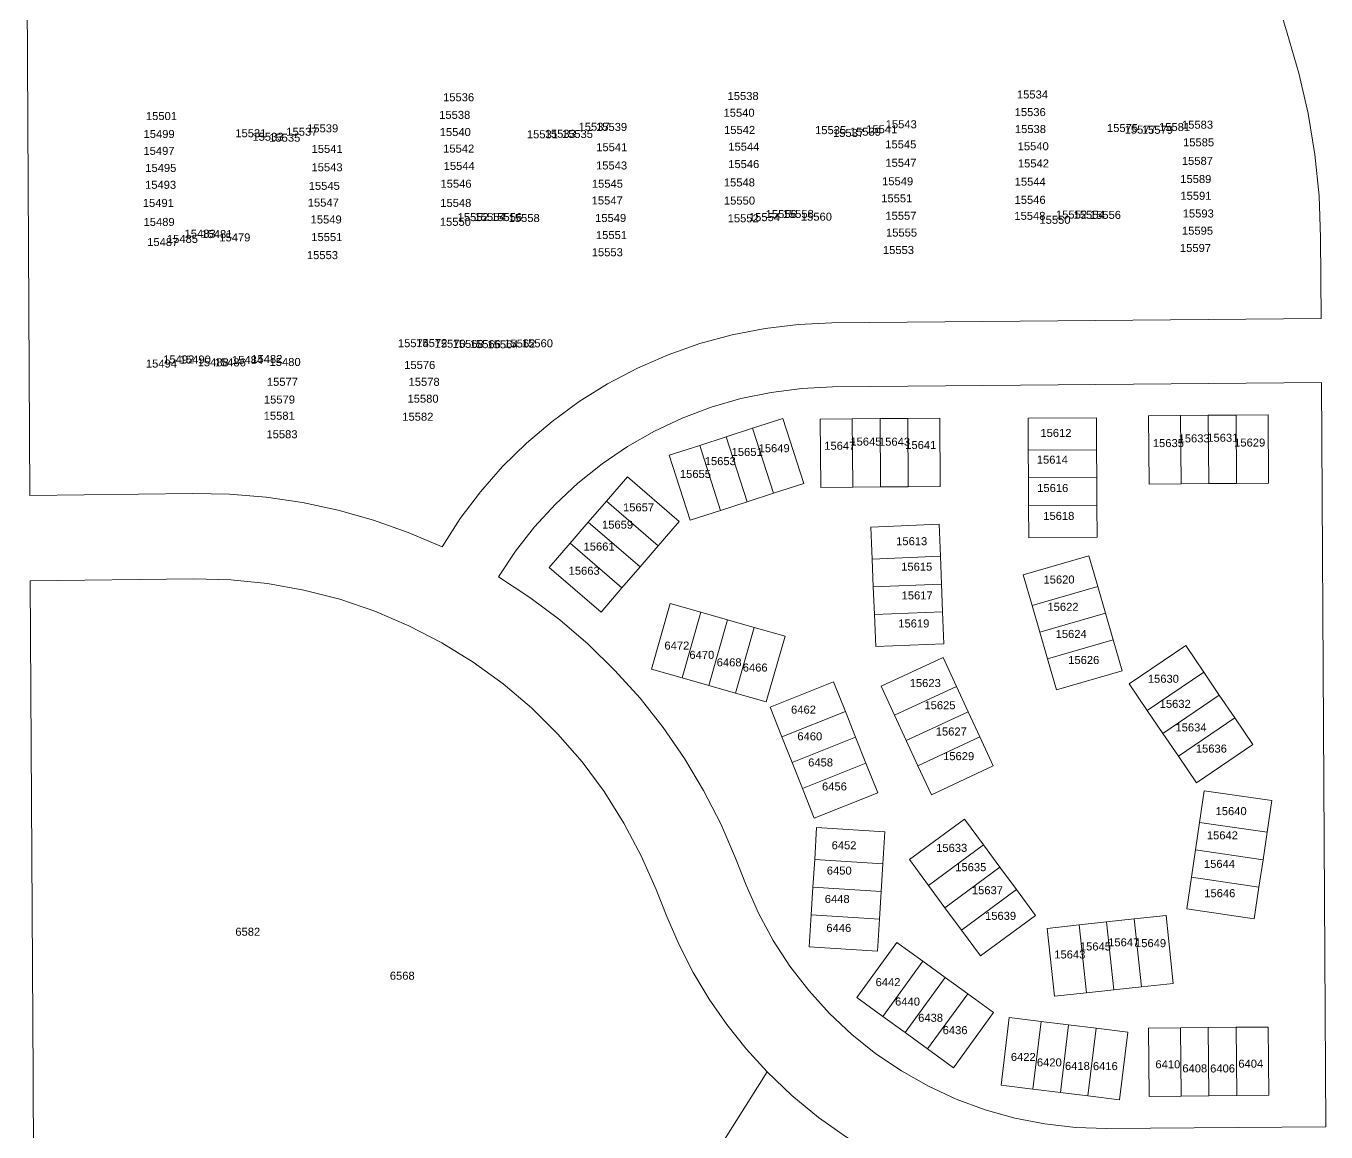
# Model space of a CAD drawing. Header units: feet. Extents: x 865220 to 2843432, y -2240498 to 970288.
# Drawn here: x 2831999 to 2833217, y 956554 to 957590 of the extents above; entities that cross this region are included whole.
import ezdxf
from ezdxf.enums import TextEntityAlignment as Align

# ---------------------------------------------------------------- set-up
doc = ezdxf.new("R2010")
doc.units = ezdxf.units.FT
doc.header["$LTSCALE"] = 0.015
doc.header["$MEASUREMENT"] = 0
doc.layers.add('Dakota County Addresses', color=7, linetype='Continuous')
doc.layers.add('Dakota County Parcels', color=7, linetype='Continuous')
doc.styles.add('Dimensions 100', font='arial.ttf')

# ---------------------------------------------------------------- blocks, each defined once
blk = doc.blocks.new('ACMAP_ANN_TEMPLATE_Dakota County Addresses')
at = {"layer": 'Dakota County Addresses', "style": 'Dimensions 100'}
blk.add_attdef('DakotaCountyAddress', text='', height=50, dxfattribs=at).set_placement((0, 0), align=Align.CENTER)

msp = doc.modelspace()

# ---------------------------------------------------------------- linework, layer by layer
at = {"layer": 'Dakota County Parcels', "lineweight": 5, "ltscale": 100}
for p, q in [((2832002.4, 957150.5), (2831998.8, 957791.4)), ((2833212.7, 957316.2), (2833212.3, 957392.1)), ((2833212.7, 957316.2), (2832754.2, 957312.1)), ((2833213.1, 957256.2), (2832754.7, 957252.1)), ((2833217.3, 956559), (2833213.1, 957256.2)), ((2832708.3, 957222.5), (2832679.7, 957213.3)), ((2832728, 957161.6), (2832708.3, 957222.5)), ((2832773.3, 957222.2), (2832743.3, 957221.9)), ((2832743.3, 957221.9), (2832743.8, 957157.9)), ((2832799.3, 957222.4), (2832773.3, 957222.2)), ((2832773.3, 957222.2), (2832773.8, 957158.2)), ((2832825.3, 957222.6), (2832799.3, 957222.4)), ((2832799.3, 957222.4), (2832799.8, 957158.4)), ((2832855.3, 957222.9), (2832825.3, 957222.6)), ((2832825.3, 957222.6), (2832825.8, 957158.6)), ((2832855.3, 957222.9), (2832855.8, 957158.9)), ((2833002.1, 957223.2), (2832938.1, 957222.8)), ((2832938.1, 957222.8), (2832938.2, 957192.8)), ((2833002.1, 957223.2), (2833002.2, 957193.2)), ((2833081, 957225.2), (2833051, 957225)), ((2833051, 957225), (2833051.5, 957161)), ((2833107, 957225.5), (2833081, 957225.2)), ((2833081, 957225.2), (2833081.5, 957161.3)), ((2833133, 957225.7), (2833107, 957225.5)), ((2833107, 957225.5), (2833107.5, 957161.5)), ((2833163, 957225.9), (2833133, 957225.7)), ((2833133, 957225.7), (2833133.5, 957161.7)), ((2833163, 957225.9), (2833163.5, 957161.9)), ((2832655, 957205.3), (2832630.3, 957197.3)), ((2832679.7, 957213.3), (2832655, 957205.3)), ((2832674.7, 957144.4), (2832655, 957205.3)), ((2832699.4, 957152.4), (2832679.7, 957213.3)), ((2832630.3, 957197.3), (2832601.7, 957188)), ((2832649.9, 957136.4), (2832630.3, 957197.3)), ((2832938.2, 957192.8), (2833002.2, 957193.2)), ((2832938.2, 957192.8), (2832938.4, 957166.8)), ((2833002.2, 957193.2), (2833002.4, 957167.2)), ((2832621.4, 957127.1), (2832601.7, 957188)), ((2832562.5, 957167.7), (2832542.9, 957145)), ((2832610.9, 957125.9), (2832562.5, 957167.7)), ((2832938.4, 957166.8), (2833002.4, 957167.2)), ((2832938.4, 957166.8), (2832938.5, 957140.8)), ((2833002.4, 957167.2), (2833002.5, 957141.2)), ((2832728, 957161.6), (2832699.4, 957152.4)), ((2832743.8, 957157.9), (2832773.8, 957158.2)), ((2832773.8, 957158.2), (2832799.8, 957158.4)), ((2832799.8, 957158.4), (2832825.8, 957158.6)), ((2832825.8, 957158.6), (2832855.8, 957158.9)), ((2833051.5, 957161), (2833081.5, 957161.3)), ((2833081.5, 957161.3), (2833107.5, 957161.5)), ((2833107.5, 957161.5), (2833133.5, 957161.7)), ((2833133.5, 957161.7), (2833163.5, 957161.9)), ((2832155.1, 957152.3), (2832002.4, 957150.5)), ((2832542.9, 957145), (2832525.9, 957125.3)), ((2832542.9, 957145), (2832591.4, 957103.2)), ((2832674.7, 957144.4), (2832649.9, 957136.4)), ((2832699.4, 957152.4), (2832674.7, 957144.4)), ((2832649.9, 957136.4), (2832621.4, 957127.1)), ((2832938.5, 957140.8), (2833002.5, 957141.2)), ((2832938.5, 957140.8), (2832938.7, 957110.8)), ((2833002.5, 957141.2), (2833002.7, 957111.2)), ((2832525.9, 957125.3), (2832508.9, 957105.6)), ((2832525.9, 957125.3), (2832574.4, 957083.5)), ((2832610.9, 957125.9), (2832591.4, 957103.2)), ((2832790.8, 957120.8), (2832854.7, 957123.4)), ((2832792, 957090.8), (2832790.8, 957120.8)), ((2832855.9, 957093.4), (2832854.7, 957123.4)), ((2832508.9, 957105.6), (2832489.3, 957082.9)), ((2832508.9, 957105.6), (2832557.4, 957063.8)), ((2832938.7, 957110.8), (2833002.7, 957111.2)), ((2832591.4, 957103.2), (2832574.4, 957083.5)), ((2832792, 957090.8), (2832855.9, 957093.4)), ((2832857, 957067.4), (2832855.9, 957093.4)), ((2832933.6, 957076), (2832995.1, 957093.8)), ((2832995.1, 957093.8), (2833003.4, 957065)), ((2832537.8, 957041.1), (2832489.3, 957082.9)), ((2832574.4, 957083.5), (2832557.4, 957063.8)), ((2832793, 957064.8), (2832792, 957090.8)), ((2832156.1, 957072.3), (2832002.9, 957070.5)), ((2832005.5, 956606.7), (2832002.9, 957070.5)), ((2832933.6, 957076), (2832941.9, 957047.2)), ((2832557.4, 957063.8), (2832537.8, 957041.1)), ((2832793, 957064.8), (2832857, 957067.4)), ((2832794.1, 957038.8), (2832793, 957064.8)), ((2832858, 957041.4), (2832857, 957067.4)), ((2832941.9, 957047.2), (2833003.4, 957065)), ((2833003.4, 957065), (2833010.6, 957040)), ((2832585, 956987.6), (2832602.5, 957049.2)), ((2832631.4, 957040.9), (2832602.5, 957049.2)), ((2832941.9, 957047.2), (2832949.1, 957022.2)), ((2832613.9, 956979.4), (2832631.4, 957040.9)), ((2832656.4, 957033.8), (2832631.4, 957040.9)), ((2832638.9, 956972.3), (2832656.4, 957033.8)), ((2832681.4, 957026.7), (2832656.4, 957033.8)), ((2832794.1, 957038.8), (2832858, 957041.4)), ((2832795.3, 957008.9), (2832794.1, 957038.8)), ((2832859.2, 957011.5), (2832858, 957041.4)), ((2832949.1, 957022.2), (2833010.6, 957040)), ((2833010.6, 957040), (2833017.8, 957015)), ((2832663.9, 956965.2), (2832681.4, 957026.7)), ((2832710.3, 957018.5), (2832681.4, 957026.7)), ((2832949.1, 957022.2), (2832956.4, 956997.2)), ((2832710.3, 957018.5), (2832692.7, 956957)), ((2832795.3, 957008.9), (2832859.2, 957011.5)), ((2832956.4, 956997.2), (2833017.8, 957015)), ((2833017.8, 957015), (2833026.2, 956986.2)), ((2833032.9, 956973.8), (2833085.8, 957009.7)), ((2833085.8, 957009.7), (2833102.7, 956984.9)), ((2832800.3, 956971.6), (2832858.4, 956998.6)), ((2832871, 956971.3), (2832858.4, 956998.6)), ((2832956.4, 956997.2), (2832964.7, 956968.4)), ((2832613.9, 956979.4), (2832585, 956987.6)), ((2832964.7, 956968.4), (2833026.2, 956986.2)), ((2833049.7, 956949), (2833102.7, 956984.9)), ((2833102.7, 956984.9), (2833117.3, 956963.4)), ((2832638.9, 956972.3), (2832613.9, 956979.4)), ((2832663.9, 956965.2), (2832638.9, 956972.3)), ((2832696.3, 956952.1), (2832755.7, 956975.8)), ((2832766.8, 956947.9), (2832755.7, 956975.8)), ((2832813, 956944.4), (2832800.3, 956971.6)), ((2832813, 956944.4), (2832871, 956971.3)), ((2832881.9, 956947.8), (2832871, 956971.3)), ((2833032.9, 956973.8), (2833049.7, 956949)), ((2832692.7, 956957), (2832663.9, 956965.2)), ((2833064.4, 956927.5), (2833117.3, 956963.4)), ((2833117.3, 956963.4), (2833131.9, 956941.9)), ((2832707.4, 956924.2), (2832696.3, 956952.1)), ((2832707.4, 956924.2), (2832766.8, 956947.9)), ((2832776.4, 956923.8), (2832766.8, 956947.9)), ((2832823.9, 956920.8), (2832881.9, 956947.8)), ((2832892.9, 956924.2), (2832881.9, 956947.8)), ((2833049.7, 956949), (2833064.4, 956927.5)), ((2832823.9, 956920.8), (2832813, 956944.4)), ((2833079, 956906), (2833131.9, 956941.9)), ((2833131.9, 956941.9), (2833148.8, 956917.1)), ((2832717, 956900.1), (2832707.4, 956924.2)), ((2832717, 956900.1), (2832776.4, 956923.8)), ((2832786.1, 956899.6), (2832776.4, 956923.8)), ((2832834.8, 956897.2), (2832892.9, 956924.2)), ((2832905.5, 956897), (2832892.9, 956924.2)), ((2833064.4, 956927.5), (2833079, 956906)), ((2832834.8, 956897.2), (2832823.9, 956920.8)), ((2833095.8, 956881.2), (2833148.8, 956917.1)), ((2832726.6, 956875.9), (2832717, 956900.1)), ((2832726.6, 956875.9), (2832786.1, 956899.6)), ((2832797.2, 956871.8), (2832786.1, 956899.6)), ((2833079, 956906), (2833095.8, 956881.2)), ((2832847.5, 956870), (2832834.8, 956897.2)), ((2832847.5, 956870), (2832905.5, 956897)), ((2832737.7, 956848.1), (2832726.6, 956875.9)), ((2833103.1, 956873.8), (2833098.7, 956844.1)), ((2833166.4, 956864.5), (2833103.1, 956873.8)), ((2832797.2, 956871.8), (2832737.7, 956848.1)), ((2833166.4, 956864.5), (2833162.1, 956834.8)), ((2832738.1, 956809.4), (2832739.9, 956839.3)), ((2832739.9, 956839.3), (2832803.8, 956835.3)), ((2832827, 956809.3), (2832878.6, 956847.2)), ((2832896.3, 956823), (2832878.6, 956847.2)), ((2833098.7, 956844.1), (2833095, 956818.4)), ((2833098.7, 956844.1), (2833162.1, 956834.8)), ((2832801.9, 956805.3), (2832803.8, 956835.3)), ((2833162.1, 956834.8), (2833158.3, 956809.1)), ((2832844.8, 956785.1), (2832896.3, 956823)), ((2832911.7, 956802.1), (2832896.3, 956823)), ((2833095, 956818.4), (2833091.2, 956792.7)), ((2833095, 956818.4), (2833158.3, 956809.1)), ((2832673.8, 956785.3), (2832663.9, 956810.5)), ((2832736.4, 956783.4), (2832738.1, 956809.4)), ((2832738.1, 956809.4), (2832801.9, 956805.3)), ((2832800.3, 956779.4), (2832801.9, 956805.3)), ((2832844.8, 956785.1), (2832827, 956809.3)), ((2832860.2, 956764.2), (2832911.7, 956802.1)), ((2832927.2, 956781.1), (2832911.7, 956802.1)), ((2833158.3, 956809.1), (2833154.5, 956783.4)), ((2833091.2, 956792.7), (2833086.8, 956763)), ((2833091.2, 956792.7), (2833154.5, 956783.4)), ((2832599.4, 956756), (2832589.5, 956781.1)), ((2832734.8, 956757.5), (2832736.4, 956783.4)), ((2832736.4, 956783.4), (2832800.3, 956779.4)), ((2832798.7, 956753.5), (2832800.3, 956779.4)), ((2832860.2, 956764.2), (2832844.8, 956785.1)), ((2832875.6, 956743.2), (2832927.2, 956781.1)), ((2832944.9, 956757), (2832927.2, 956781.1)), ((2833154.5, 956783.4), (2833150.1, 956753.7)), ((2832875.6, 956743.2), (2832860.2, 956764.2)), ((2832732.9, 956727.5), (2832734.8, 956757.5)), ((2832734.8, 956757.5), (2832798.7, 956753.5)), ((2832796.8, 956723.5), (2832798.7, 956753.5)), ((2832893.4, 956719.1), (2832944.9, 956757)), ((2833037.6, 956753.6), (2833011.7, 956750.8)), ((2833067.4, 956756.8), (2833037.6, 956753.6)), ((2833044.4, 956690), (2833037.6, 956753.6)), ((2833074.2, 956693.2), (2833067.4, 956756.8)), ((2833086.8, 956763), (2833150.1, 956753.7)), ((2832893.4, 956719.1), (2832875.6, 956743.2)), ((2832985.9, 956748), (2832956, 956744.8)), ((2832962.9, 956681.2), (2832956, 956744.8)), ((2833011.7, 956750.8), (2832985.9, 956748)), ((2832992.7, 956684.4), (2832985.9, 956748)), ((2833018.6, 956687.2), (2833011.7, 956750.8)), ((2832732.9, 956727.5), (2832796.8, 956723.5)), ((2832777.6, 956680), (2832815.2, 956731.7)), ((2832839.4, 956714.1), (2832815.2, 956731.7)), ((2832801.8, 956662.3), (2832839.4, 956714.1)), ((2832860.5, 956698.8), (2832839.4, 956714.1)), ((2832822.8, 956647.1), (2832860.5, 956698.8)), ((2832881.5, 956683.5), (2832860.5, 956698.8)), ((2833074.2, 956693.2), (2833044.4, 956690)), ((2832801.8, 956662.3), (2832777.6, 956680)), ((2832843.9, 956631.8), (2832881.5, 956683.5)), ((2832905.8, 956665.9), (2832881.5, 956683.5)), ((2832992.7, 956684.4), (2832962.9, 956681.2)), ((2833018.6, 956687.2), (2832992.7, 956684.4)), ((2833044.4, 956690), (2833018.6, 956687.2)), ((2832822.8, 956647.1), (2832801.8, 956662.3)), ((2832868.1, 956614.1), (2832905.8, 956665.9)), ((2832920.5, 956661.3), (2832912.8, 956597.8)), ((2832950.3, 956657.7), (2832920.5, 956661.3)), ((2832950.3, 956657.7), (2832942.6, 956594.1)), ((2832976.1, 956654.5), (2832950.3, 956657.7)), ((2832976.1, 956654.5), (2832968.4, 956591)), ((2833001.9, 956651.4), (2832976.1, 956654.5)), ((2832843.9, 956631.8), (2832822.8, 956647.1)), ((2833001.9, 956651.4), (2832994.2, 956587.8)), ((2833031.7, 956647.7), (2833001.9, 956651.4)), ((2833023.9, 956584.2), (2833031.7, 956647.7)), ((2833081, 956651.7), (2833051, 956651.4)), ((2833051, 956651.4), (2833051.6, 956587.4)), ((2833107, 956651.9), (2833081, 956651.7)), ((2833081, 956651.7), (2833081.6, 956587.7)), ((2833133, 956652.1), (2833107, 956651.9)), ((2833107, 956651.9), (2833107.6, 956587.9)), ((2833163, 956652.4), (2833133, 956652.1)), ((2833133, 956652.1), (2833133.6, 956588.1)), ((2833163, 956652.4), (2833163.6, 956588.4)), ((2832868.1, 956614.1), (2832843.9, 956631.8)), ((2832008.3, 956093.9), (2832005.5, 956606.7)), ((2832430, 956190.8), (2832693.4, 956610.5)), ((2832942.6, 956594.1), (2832912.8, 956597.8)), ((2832968.4, 956591), (2832942.6, 956594.1)), ((2832994.2, 956587.8), (2832968.4, 956591)), ((2833023.9, 956584.2), (2832994.2, 956587.8)), ((2833051.6, 956587.4), (2833081.6, 956587.7)), ((2833081.6, 956587.7), (2833107.6, 956587.9)), ((2833107.6, 956587.9), (2833133.6, 956588.1)), ((2833133.6, 956588.1), (2833163.6, 956588.4)), ((2833217.3, 956559), (2833011.5, 956557.4))]:
    msp.add_line(p, q, dxfattribs=at)
for points in [[(2833181, 957583.4), (2833170.2, 957619.4), (2833161.3, 957656), (2833154.2, 957692.9), (2833149.1, 957730.1), (2833146, 957767.6), (2833144.8, 957805.2)], [(2833212.3, 957392.1), (2833210.8, 957431), (2833206.9, 957469.7), (2833200.7, 957508.1), (2833192, 957546.1), (2833181, 957583.4)], [(2832754.2, 957312.1), (2832722.8, 957310.6), (2832691.6, 957306.9), (2832660.7, 957300.9), (2832630.3, 957292.7), (2832600.7, 957282.2), (2832571.9, 957269.6), (2832544, 957255), (2832517.3, 957238.3), (2832491.9, 957219.8), (2832468, 957199.4), (2832445.6, 957177.4), (2832424.8, 957153.7), (2832405.8, 957128.7), (2832388.8, 957102.2)], [(2832754.7, 957252.1), (2832725.9, 957250.7), (2832697.2, 957247), (2832668.8, 957241.2), (2832641.1, 957233.1), (2832614, 957222.9), (2832587.8, 957210.6), (2832562.7, 957196.3), (2832538.8, 957180.1), (2832516.2, 957162), (2832495, 957142.3), (2832475.5, 957120.9), (2832457.7, 957098.1), (2832441.8, 957074)], [(2832388.8, 957102.2), (2832357.1, 957115.7), (2832324.6, 957127.2), (2832291.5, 957136.5), (2832257.9, 957143.7), (2832223.8, 957148.8), (2832189.5, 957151.6), (2832155.1, 957152.3)], [(2832589.5, 956781.1), (2832575.5, 956812.9), (2832559.3, 956843.5), (2832540.7, 956872.9), (2832520, 956900.7), (2832497.2, 956926.9), (2832472.6, 956951.3), (2832446.1, 956973.8), (2832418.1, 956994.2), (2832388.6, 957012.4), (2832357.8, 957028.4), (2832325.9, 957042), (2832293, 957053.2), (2832259.4, 957061.8), (2832225.3, 957067.9), (2832190.8, 957071.4), (2832156.1, 957072.3)], [(2832663.9, 956810.5), (2832650, 956842.7), (2832634, 956873.9), (2832616, 956904), (2832596.1, 956932.9), (2832574.4, 956960.4), (2832550.9, 956986.5), (2832525.8, 957011), (2832499.2, 957033.8), (2832471.1, 957054.8), (2832441.8, 957074)], [(2833011.5, 956557.4), (2832982.6, 956558.3), (2832953.9, 956561.6), (2832925.6, 956567.1), (2832897.8, 956574.9), (2832870.8, 956584.9), (2832844.6, 956597), (2832819.4, 956611.2), (2832795.5, 956627.3), (2832773, 956645.3), (2832751.9, 956665.1), (2832732.5, 956686.5), (2832714.9, 956709.3), (2832699.2, 956733.5), (2832685.5, 956758.9), (2832673.8, 956785.3)], [(2832693.4, 956610.5), (2832673.8, 956632), (2832655.7, 956654.7), (2832639.2, 956678.6), (2832624.2, 956703.5), (2832610.9, 956729.3), (2832599.4, 956756)], [(2833012.1, 956477.4), (2832979.8, 956478.3), (2832947.7, 956481.6), (2832916, 956487.3), (2832884.7, 956495.2), (2832854.1, 956505.4), (2832824.3, 956517.9), (2832795.6, 956532.5), (2832767.9, 956549.1), (2832741.6, 956567.7), (2832716.7, 956588.2), (2832693.4, 956610.5)]]:
    msp.add_lwpolyline(points, dxfattribs=at)

# ---------------------------------------------------------------- block references
at = {"layer": 'Dakota County Addresses', "lineweight": 5, "ltscale": 100, "xscale": 0.15, "yscale": 0.15, "zscale": 0.15}
for p, values in [((2832404.3, 957519.7), {'DakotaCountyAddress': '15536'}), ((2832671, 957520.9), {'DakotaCountyAddress': '15538'}), ((2832942.2, 957522.3), {'DakotaCountyAddress': '15534'}), ((2832125.8, 957502.1), {'DakotaCountyAddress': '15501'}), ((2832400.7, 957503.2), {'DakotaCountyAddress': '15538'}), ((2832667.2, 957505.2), {'DakotaCountyAddress': '15540'}), ((2832940.1, 957505.8), {'DakotaCountyAddress': '15536'}), ((2832257.4, 957487.4), {'DakotaCountyAddress': '15537'}), ((2832276.9, 957490.6), {'DakotaCountyAddress': '15539'}), ((2832531.3, 957492.1), {'DakotaCountyAddress': '15537'}), ((2832547.7, 957491.9), {'DakotaCountyAddress': '15539'}), ((2832667.7, 957489.1), {'DakotaCountyAddress': '15542'}), ((2832753, 957488.9), {'DakotaCountyAddress': '15535'}), ((2832785.6, 957487.4), {'DakotaCountyAddress': '15539'}), ((2832800.9, 957489.8), {'DakotaCountyAddress': '15541'}), ((2832819.2, 957494.4), {'DakotaCountyAddress': '15543'}), ((2832940.3, 957489.9), {'DakotaCountyAddress': '15538'}), ((2833026.6, 957490.9), {'DakotaCountyAddress': '15575'}), ((2833043.2, 957489.4), {'DakotaCountyAddress': '15577'}), ((2833059.3, 957489.2), {'DakotaCountyAddress': '15579'}), ((2833075.4, 957491.8), {'DakotaCountyAddress': '15581'}), ((2833096.9, 957494), {'DakotaCountyAddress': '15583'}), ((2832123.6, 957485.3), {'DakotaCountyAddress': '15499'}), ((2832209.6, 957486), {'DakotaCountyAddress': '15531'}), ((2832225.6, 957482.7), {'DakotaCountyAddress': '15533'}), ((2832241.4, 957481.8), {'DakotaCountyAddress': '15535'}), ((2832401.2, 957487.1), {'DakotaCountyAddress': '15540'}), ((2832482.9, 957485), {'DakotaCountyAddress': '15531'}), ((2832499.6, 957485.5), {'DakotaCountyAddress': '15533'}), ((2832515.7, 957485.3), {'DakotaCountyAddress': '15535'}), ((2832769.8, 957486.3), {'DakotaCountyAddress': '15537'}), ((2832818.8, 957475.6), {'DakotaCountyAddress': '15545'}), ((2833097.9, 957477.5), {'DakotaCountyAddress': '15585'}), ((2832123.5, 957469.5), {'DakotaCountyAddress': '15497'}), ((2832281.1, 957471.3), {'DakotaCountyAddress': '15541'}), ((2832404.4, 957471.6), {'DakotaCountyAddress': '15542'}), ((2832547.9, 957472.9), {'DakotaCountyAddress': '15541'}), ((2832671.7, 957473.4), {'DakotaCountyAddress': '15544'}), ((2832942.9, 957473.8), {'DakotaCountyAddress': '15540'}), ((2832125.2, 957453.5), {'DakotaCountyAddress': '15495'}), ((2832281, 957454.1), {'DakotaCountyAddress': '15543'}), ((2832404.9, 957455.4), {'DakotaCountyAddress': '15544'}), ((2832547.7, 957455.8), {'DakotaCountyAddress': '15543'}), ((2832671.6, 957457.1), {'DakotaCountyAddress': '15546'}), ((2832818.9, 957458.3), {'DakotaCountyAddress': '15547'}), ((2832943.1, 957457.7), {'DakotaCountyAddress': '15542'}), ((2833096.8, 957460.1), {'DakotaCountyAddress': '15587'}), ((2832401.9, 957438.7), {'DakotaCountyAddress': '15546'}), ((2832543.8, 957438.7), {'DakotaCountyAddress': '15545'}), ((2832667.5, 957439.9), {'DakotaCountyAddress': '15548'}), ((2832815.8, 957441), {'DakotaCountyAddress': '15549'}), ((2832940.1, 957440.6), {'DakotaCountyAddress': '15544'}), ((2833095.3, 957443.1), {'DakotaCountyAddress': '15589'}), ((2832125, 957437.7), {'DakotaCountyAddress': '15493'}), ((2832278.4, 957436.7), {'DakotaCountyAddress': '15545'}), ((2833095.4, 957427.4), {'DakotaCountyAddress': '15591'}), ((2832122.9, 957420.7), {'DakotaCountyAddress': '15491'}), ((2832277.5, 957421), {'DakotaCountyAddress': '15547'}), ((2832401.7, 957420.7), {'DakotaCountyAddress': '15548'}), ((2832543.6, 957423), {'DakotaCountyAddress': '15547'}), ((2832667.6, 957422.9), {'DakotaCountyAddress': '15550'}), ((2832815, 957425), {'DakotaCountyAddress': '15551'}), ((2832940, 957423.6), {'DakotaCountyAddress': '15546'}), ((2832123.6, 957402.9), {'DakotaCountyAddress': '15489'}), ((2832280.2, 957405.2), {'DakotaCountyAddress': '15549'}), ((2832401.3, 957403), {'DakotaCountyAddress': '15550'}), ((2832418, 957407.4), {'DakotaCountyAddress': '15552'}), ((2832433.8, 957407.6), {'DakotaCountyAddress': '15554'}), ((2832449.3, 957407.4), {'DakotaCountyAddress': '15556'}), ((2832465.8, 957406.6), {'DakotaCountyAddress': '15558'}), ((2832546.8, 957406.6), {'DakotaCountyAddress': '15549'}), ((2832671.1, 957406.3), {'DakotaCountyAddress': '15552'}), ((2832691, 957407.4), {'DakotaCountyAddress': '15554'}), ((2832706.7, 957410.3), {'DakotaCountyAddress': '15556'}), ((2832722.7, 957410.4), {'DakotaCountyAddress': '15558'}), ((2832739.7, 957407.8), {'DakotaCountyAddress': '15560'}), ((2832818.9, 957408.7), {'DakotaCountyAddress': '15557'}), ((2832939.8, 957408.6), {'DakotaCountyAddress': '15548'}), ((2832963.3, 957404.9), {'DakotaCountyAddress': '15550'}), ((2832978.8, 957409.8), {'DakotaCountyAddress': '15552'}), ((2832995.3, 957409.6), {'DakotaCountyAddress': '15554'}), ((2833010.6, 957409.5), {'DakotaCountyAddress': '15556'}), ((2833097.6, 957410.8), {'DakotaCountyAddress': '15593'}), ((2832162, 957391.9), {'DakotaCountyAddress': '15483'}), ((2832177.8, 957391.5), {'DakotaCountyAddress': '15481'}), ((2832547.6, 957390.6), {'DakotaCountyAddress': '15551'}), ((2832819.5, 957392.9), {'DakotaCountyAddress': '15555'}), ((2833096.9, 957394.7), {'DakotaCountyAddress': '15595'}), ((2832127, 957384.1), {'DakotaCountyAddress': '15487'}), ((2832145.5, 957387), {'DakotaCountyAddress': '15485'}), ((2832194.6, 957388.4), {'DakotaCountyAddress': '15479'}), ((2832280.8, 957388.7), {'DakotaCountyAddress': '15551'}), ((2833095, 957378.5), {'DakotaCountyAddress': '15597'}), ((2832276.7, 957371.8), {'DakotaCountyAddress': '15553'}), ((2832543.7, 957374.5), {'DakotaCountyAddress': '15553'}), ((2832816.6, 957376.6), {'DakotaCountyAddress': '15553'}), ((2832362, 957289.3), {'DakotaCountyAddress': '15574'}), ((2832379.2, 957289.4), {'DakotaCountyAddress': '15572'}), ((2832396.4, 957288.8), {'DakotaCountyAddress': '15570'}), ((2832413.3, 957288.6), {'DakotaCountyAddress': '15568'}), ((2832429.4, 957288.4), {'DakotaCountyAddress': '15566'}), ((2832445.9, 957288.2), {'DakotaCountyAddress': '15564'}), ((2832461.7, 957289), {'DakotaCountyAddress': '15562'}), ((2832478.2, 957289.2), {'DakotaCountyAddress': '15560'}), ((2832125.8, 957270.2), {'DakotaCountyAddress': '15494'}), ((2832142, 957274.1), {'DakotaCountyAddress': '15492'}), ((2832157.5, 957274), {'DakotaCountyAddress': '15490'}), ((2832174.3, 957271.4), {'DakotaCountyAddress': '15488'}), ((2832190.3, 957271.3), {'DakotaCountyAddress': '15486'}), ((2832206.5, 957273.6), {'DakotaCountyAddress': '15484'}), ((2832224.6, 957274.5), {'DakotaCountyAddress': '15482'}), ((2832241.7, 957271.7), {'DakotaCountyAddress': '15480'}), ((2832367.9, 957268.9), {'DakotaCountyAddress': '15576'}), ((2832239.2, 957253.1), {'DakotaCountyAddress': '15577'}), ((2832372, 957253.1), {'DakotaCountyAddress': '15578'}), ((2832236.4, 957236.5), {'DakotaCountyAddress': '15579'}), ((2832371, 957237.3), {'DakotaCountyAddress': '15580'}), ((2832236.2, 957221.3), {'DakotaCountyAddress': '15581'}), ((2832366.1, 957220.4), {'DakotaCountyAddress': '15582'}), ((2832238.8, 957204), {'DakotaCountyAddress': '15583'}), ((2832786.1, 957197.1), {'DakotaCountyAddress': '15645'}), ((2832812.9, 957197), {'DakotaCountyAddress': '15643'}), ((2832964.2, 957205.2), {'DakotaCountyAddress': '15612'}), ((2833069.6, 957195.7), {'DakotaCountyAddress': '15635'}), ((2833093.7, 957200.1), {'DakotaCountyAddress': '15633'}), ((2833120.6, 957200.7), {'DakotaCountyAddress': '15631'}), ((2833145.8, 957196.2), {'DakotaCountyAddress': '15629'}), ((2832674.8, 957187.4), {'DakotaCountyAddress': '15651'}), ((2832700.1, 957190.9), {'DakotaCountyAddress': '15649'}), ((2832761.6, 957193.2), {'DakotaCountyAddress': '15647'}), ((2832837.5, 957193.9), {'DakotaCountyAddress': '15641'}), ((2832649.6, 957178.8), {'DakotaCountyAddress': '15653'}), ((2832960.8, 957180.2), {'DakotaCountyAddress': '15614'}), ((2832626.3, 957166.8), {'DakotaCountyAddress': '15655'}), ((2832961.2, 957153.6), {'DakotaCountyAddress': '15616'}), ((2832573, 957135.5), {'DakotaCountyAddress': '15657'}), ((2832966.9, 957127.5), {'DakotaCountyAddress': '15618'}), ((2832553.3, 957119.3), {'DakotaCountyAddress': '15659'}), ((2832536, 957098.8), {'DakotaCountyAddress': '15661'}), ((2832829, 957103.8), {'DakotaCountyAddress': '15613'}), ((2832522, 957076.1), {'DakotaCountyAddress': '15663'}), ((2832833.7, 957079.9), {'DakotaCountyAddress': '15615'}), ((2832967.1, 957067.9), {'DakotaCountyAddress': '15620'}), ((2832834.1, 957053), {'DakotaCountyAddress': '15617'}), ((2832970.8, 957042.3), {'DakotaCountyAddress': '15622'}), ((2832831, 957026.7), {'DakotaCountyAddress': '15619'}), ((2832978.5, 957016.9), {'DakotaCountyAddress': '15624'}), ((2832608.9, 957006), {'DakotaCountyAddress': '6472'}), ((2832632.3, 956997.3), {'DakotaCountyAddress': '6470'}), ((2832657.9, 956990.3), {'DakotaCountyAddress': '6468'}), ((2832990.3, 956992.5), {'DakotaCountyAddress': '15626'}), ((2832682.3, 956985.4), {'DakotaCountyAddress': '6466'}), ((2832841.7, 956970.9), {'DakotaCountyAddress': '15623'}), ((2833064.9, 956974.9), {'DakotaCountyAddress': '15630'}), ((2833076, 956951.4), {'DakotaCountyAddress': '15632'}), ((2832727.6, 956946), {'DakotaCountyAddress': '6462'}), ((2832855.5, 956950.1), {'DakotaCountyAddress': '15625'}), ((2833090.8, 956929.3), {'DakotaCountyAddress': '15634'}), ((2832733.5, 956921), {'DakotaCountyAddress': '6460'}), ((2832866.1, 956925.5), {'DakotaCountyAddress': '15627'}), ((2832873, 956902.4), {'DakotaCountyAddress': '15629'}), ((2833109.9, 956909.5), {'DakotaCountyAddress': '15636'}), ((2832743.6, 956896.5), {'DakotaCountyAddress': '6458'}), ((2832756.6, 956874), {'DakotaCountyAddress': '6456'}), ((2833128.4, 956850.9), {'DakotaCountyAddress': '15640'}), ((2832765.6, 956818.9), {'DakotaCountyAddress': '6452'}), ((2833120.2, 956828.2), {'DakotaCountyAddress': '15642'}), ((2832866.5, 956816.5), {'DakotaCountyAddress': '15633'}), ((2832761.1, 956795.2), {'DakotaCountyAddress': '6450'}), ((2832884.4, 956798.4), {'DakotaCountyAddress': '15635'}), ((2833117.5, 956801.5), {'DakotaCountyAddress': '15644'}), ((2832759.2, 956768.6), {'DakotaCountyAddress': '6448'}), ((2832900, 956776.8), {'DakotaCountyAddress': '15637'}), ((2833117.8, 956774), {'DakotaCountyAddress': '15646'}), ((2832912.3, 956752.8), {'DakotaCountyAddress': '15639'}), ((2832206.7, 956737.9), {'DakotaCountyAddress': '6582'}), ((2832206.7, 956737.9), {'DakotaCountyAddress': '6582'}), ((2832206.7, 956737.9), {'DakotaCountyAddress': '6582'}), ((2832206.7, 956737.9), {'DakotaCountyAddress': '6582'}), ((2832206.7, 956737.9), {'DakotaCountyAddress': '6582'}), ((2832206.7, 956737.9), {'DakotaCountyAddress': '6582'}), ((2832206.7, 956737.9), {'DakotaCountyAddress': '6582'}), ((2832206.7, 956737.9), {'DakotaCountyAddress': '6582'}), ((2832206.7, 956737.9), {'DakotaCountyAddress': '6582'}), ((2832206.7, 956737.9), {'DakotaCountyAddress': '6582'}), ((2832206.7, 956737.9), {'DakotaCountyAddress': '6582'}), ((2832206.7, 956737.9), {'DakotaCountyAddress': '6582'}), ((2832206.7, 956737.9), {'DakotaCountyAddress': '6582'}), ((2832206.7, 956737.9), {'DakotaCountyAddress': '6582'}), ((2832206.7, 956737.9), {'DakotaCountyAddress': '6582'}), ((2832206.7, 956737.9), {'DakotaCountyAddress': '6582'}), ((2832206.7, 956737.9), {'DakotaCountyAddress': '6582'}), ((2832206.7, 956737.9), {'DakotaCountyAddress': '6582'}), ((2832206.7, 956737.9), {'DakotaCountyAddress': '6582'}), ((2832206.7, 956737.9), {'DakotaCountyAddress': '6582'}), ((2832206.7, 956737.9), {'DakotaCountyAddress': '6582'}), ((2832206.7, 956737.9), {'DakotaCountyAddress': '6582'}), ((2832206.7, 956737.9), {'DakotaCountyAddress': '6582'}), ((2832206.7, 956737.9), {'DakotaCountyAddress': '6582'}), ((2832206.7, 956737.9), {'DakotaCountyAddress': '6582'}), ((2832206.7, 956737.9), {'DakotaCountyAddress': '6582'}), ((2832206.7, 956737.9), {'DakotaCountyAddress': '6582'}), ((2832206.7, 956737.9), {'DakotaCountyAddress': '6582'}), ((2832206.7, 956737.9), {'DakotaCountyAddress': '6582'}), ((2832206.7, 956737.9), {'DakotaCountyAddress': '6582'}), ((2832206.7, 956737.9), {'DakotaCountyAddress': '6582'}), ((2832206.7, 956737.9), {'DakotaCountyAddress': '6582'}), ((2832206.7, 956737.9), {'DakotaCountyAddress': '6582'}), ((2832206.7, 956737.9), {'DakotaCountyAddress': '6582'}), ((2832206.7, 956737.9), {'DakotaCountyAddress': '6582'}), ((2832206.7, 956737.9), {'DakotaCountyAddress': '6582'}), ((2832206.7, 956737.9), {'DakotaCountyAddress': '6582'}), ((2832206.7, 956737.9), {'DakotaCountyAddress': '6582'}), ((2832206.7, 956737.9), {'DakotaCountyAddress': '6582'}), ((2832206.7, 956737.9), {'DakotaCountyAddress': '6582'}), ((2832206.7, 956737.9), {'DakotaCountyAddress': '6582'}), ((2832206.7, 956737.9), {'DakotaCountyAddress': '6582'}), ((2832206.7, 956737.9), {'DakotaCountyAddress': '6582'}), ((2832206.7, 956737.9), {'DakotaCountyAddress': '6582'}), ((2832206.7, 956737.9), {'DakotaCountyAddress': '6582'}), ((2832206.7, 956737.9), {'DakotaCountyAddress': '6582'}), ((2832206.7, 956737.9), {'DakotaCountyAddress': '6582'}), ((2832206.7, 956737.9), {'DakotaCountyAddress': '6582'}), ((2832206.7, 956737.9), {'DakotaCountyAddress': '6582'}), ((2832206.7, 956737.9), {'DakotaCountyAddress': '6582'}), ((2832206.7, 956737.9), {'DakotaCountyAddress': '6582'}), ((2832206.7, 956737.9), {'DakotaCountyAddress': '6582'}), ((2832206.7, 956737.9), {'DakotaCountyAddress': '6582'}), ((2832206.7, 956737.9), {'DakotaCountyAddress': '6582'}), ((2832206.7, 956737.9), {'DakotaCountyAddress': '6582'}), ((2832206.7, 956737.9), {'DakotaCountyAddress': '6582'}), ((2832206.7, 956737.9), {'DakotaCountyAddress': '6582'}), ((2832206.7, 956737.9), {'DakotaCountyAddress': '6582'}), ((2832760.7, 956741.5), {'DakotaCountyAddress': '6446'}), ((2833001.2, 956724.1), {'DakotaCountyAddress': '15645'}), ((2833027.7, 956728), {'DakotaCountyAddress': '15647'}), ((2833052.9, 956727.2), {'DakotaCountyAddress': '15649'}), ((2832977.2, 956716.6), {'DakotaCountyAddress': '15643'}), ((2832351.5, 956696.7), {'DakotaCountyAddress': '6568'}), ((2832351.5, 956696.7), {'DakotaCountyAddress': '6568'}), ((2832351.5, 956696.7), {'DakotaCountyAddress': '6568'}), ((2832351.5, 956696.7), {'DakotaCountyAddress': '6568'}), ((2832351.5, 956696.7), {'DakotaCountyAddress': '6568'}), ((2832351.5, 956696.7), {'DakotaCountyAddress': '6568'}), ((2832351.5, 956696.7), {'DakotaCountyAddress': '6568'}), ((2832351.5, 956696.7), {'DakotaCountyAddress': '6568'}), ((2832351.5, 956696.7), {'DakotaCountyAddress': '6568'}), ((2832351.5, 956696.7), {'DakotaCountyAddress': '6568'}), ((2832351.5, 956696.7), {'DakotaCountyAddress': '6568'}), ((2832351.5, 956696.7), {'DakotaCountyAddress': '6568'}), ((2832351.5, 956696.7), {'DakotaCountyAddress': '6568'}), ((2832351.5, 956696.7), {'DakotaCountyAddress': '6568'}), ((2832351.5, 956696.7), {'DakotaCountyAddress': '6568'}), ((2832351.5, 956696.7), {'DakotaCountyAddress': '6568'}), ((2832351.5, 956696.7), {'DakotaCountyAddress': '6568'}), ((2832351.5, 956696.7), {'DakotaCountyAddress': '6568'}), ((2832351.5, 956696.7), {'DakotaCountyAddress': '6568'}), ((2832351.5, 956696.7), {'DakotaCountyAddress': '6568'}), ((2832351.5, 956696.7), {'DakotaCountyAddress': '6568'}), ((2832351.5, 956696.7), {'DakotaCountyAddress': '6568'}), ((2832351.5, 956696.7), {'DakotaCountyAddress': '6568'}), ((2832351.5, 956696.7), {'DakotaCountyAddress': '6568'}), ((2832351.5, 956696.7), {'DakotaCountyAddress': '6568'}), ((2832351.5, 956696.7), {'DakotaCountyAddress': '6568'}), ((2832351.5, 956696.7), {'DakotaCountyAddress': '6568'}), ((2832351.5, 956696.7), {'DakotaCountyAddress': '6568'}), ((2832351.5, 956696.7), {'DakotaCountyAddress': '6568'}), ((2832351.5, 956696.7), {'DakotaCountyAddress': '6568'}), ((2832351.5, 956696.7), {'DakotaCountyAddress': '6568'}), ((2832351.5, 956696.7), {'DakotaCountyAddress': '6568'}), ((2832351.5, 956696.7), {'DakotaCountyAddress': '6568'}), ((2832351.5, 956696.7), {'DakotaCountyAddress': '6568'}), ((2832351.5, 956696.7), {'DakotaCountyAddress': '6568'}), ((2832351.5, 956696.7), {'DakotaCountyAddress': '6568'}), ((2832351.5, 956696.7), {'DakotaCountyAddress': '6568'}), ((2832351.5, 956696.7), {'DakotaCountyAddress': '6568'}), ((2832351.5, 956696.7), {'DakotaCountyAddress': '6568'}), ((2832351.5, 956696.7), {'DakotaCountyAddress': '6568'}), ((2832351.5, 956696.7), {'DakotaCountyAddress': '6568'}), ((2832351.5, 956696.7), {'DakotaCountyAddress': '6568'}), ((2832351.5, 956696.7), {'DakotaCountyAddress': '6568'}), ((2832351.5, 956696.7), {'DakotaCountyAddress': '6568'}), ((2832351.5, 956696.7), {'DakotaCountyAddress': '6568'}), ((2832351.5, 956696.7), {'DakotaCountyAddress': '6568'}), ((2832351.5, 956696.7), {'DakotaCountyAddress': '6568'}), ((2832351.5, 956696.7), {'DakotaCountyAddress': '6568'}), ((2832351.5, 956696.7), {'DakotaCountyAddress': '6568'}), ((2832351.5, 956696.7), {'DakotaCountyAddress': '6568'}), ((2832351.5, 956696.7), {'DakotaCountyAddress': '6568'}), ((2832351.5, 956696.7), {'DakotaCountyAddress': '6568'}), ((2832351.5, 956696.7), {'DakotaCountyAddress': '6568'}), ((2832351.5, 956696.7), {'DakotaCountyAddress': '6568'}), ((2832351.5, 956696.7), {'DakotaCountyAddress': '6568'}), ((2832351.5, 956696.7), {'DakotaCountyAddress': '6568'}), ((2832351.5, 956696.7), {'DakotaCountyAddress': '6568'}), ((2832351.5, 956696.7), {'DakotaCountyAddress': '6568'}), ((2832806.8, 956690.7), {'DakotaCountyAddress': '6442'}), ((2832825.1, 956672.5), {'DakotaCountyAddress': '6440'}), ((2832846.7, 956657.3), {'DakotaCountyAddress': '6438'}), ((2832869.7, 956645.7), {'DakotaCountyAddress': '6436'}), ((2832933.6, 956620.6), {'DakotaCountyAddress': '6422'}), ((2832958, 956615.5), {'DakotaCountyAddress': '6420'}), ((2832984.3, 956612.2), {'DakotaCountyAddress': '6418'}), ((2833010.5, 956612), {'DakotaCountyAddress': '6416'}), ((2833069.1, 956613.7), {'DakotaCountyAddress': '6410'}), ((2833146.8, 956614.3), {'DakotaCountyAddress': '6404'}), ((2833094.3, 956609.9), {'DakotaCountyAddress': '6408'}), ((2833120.4, 956609.8), {'DakotaCountyAddress': '6406'})]:
    msp.add_blockref('ACMAP_ANN_TEMPLATE_Dakota County Addresses', p, dxfattribs=at).add_auto_attribs(values)

doc.saveas('drawing.dxf')
